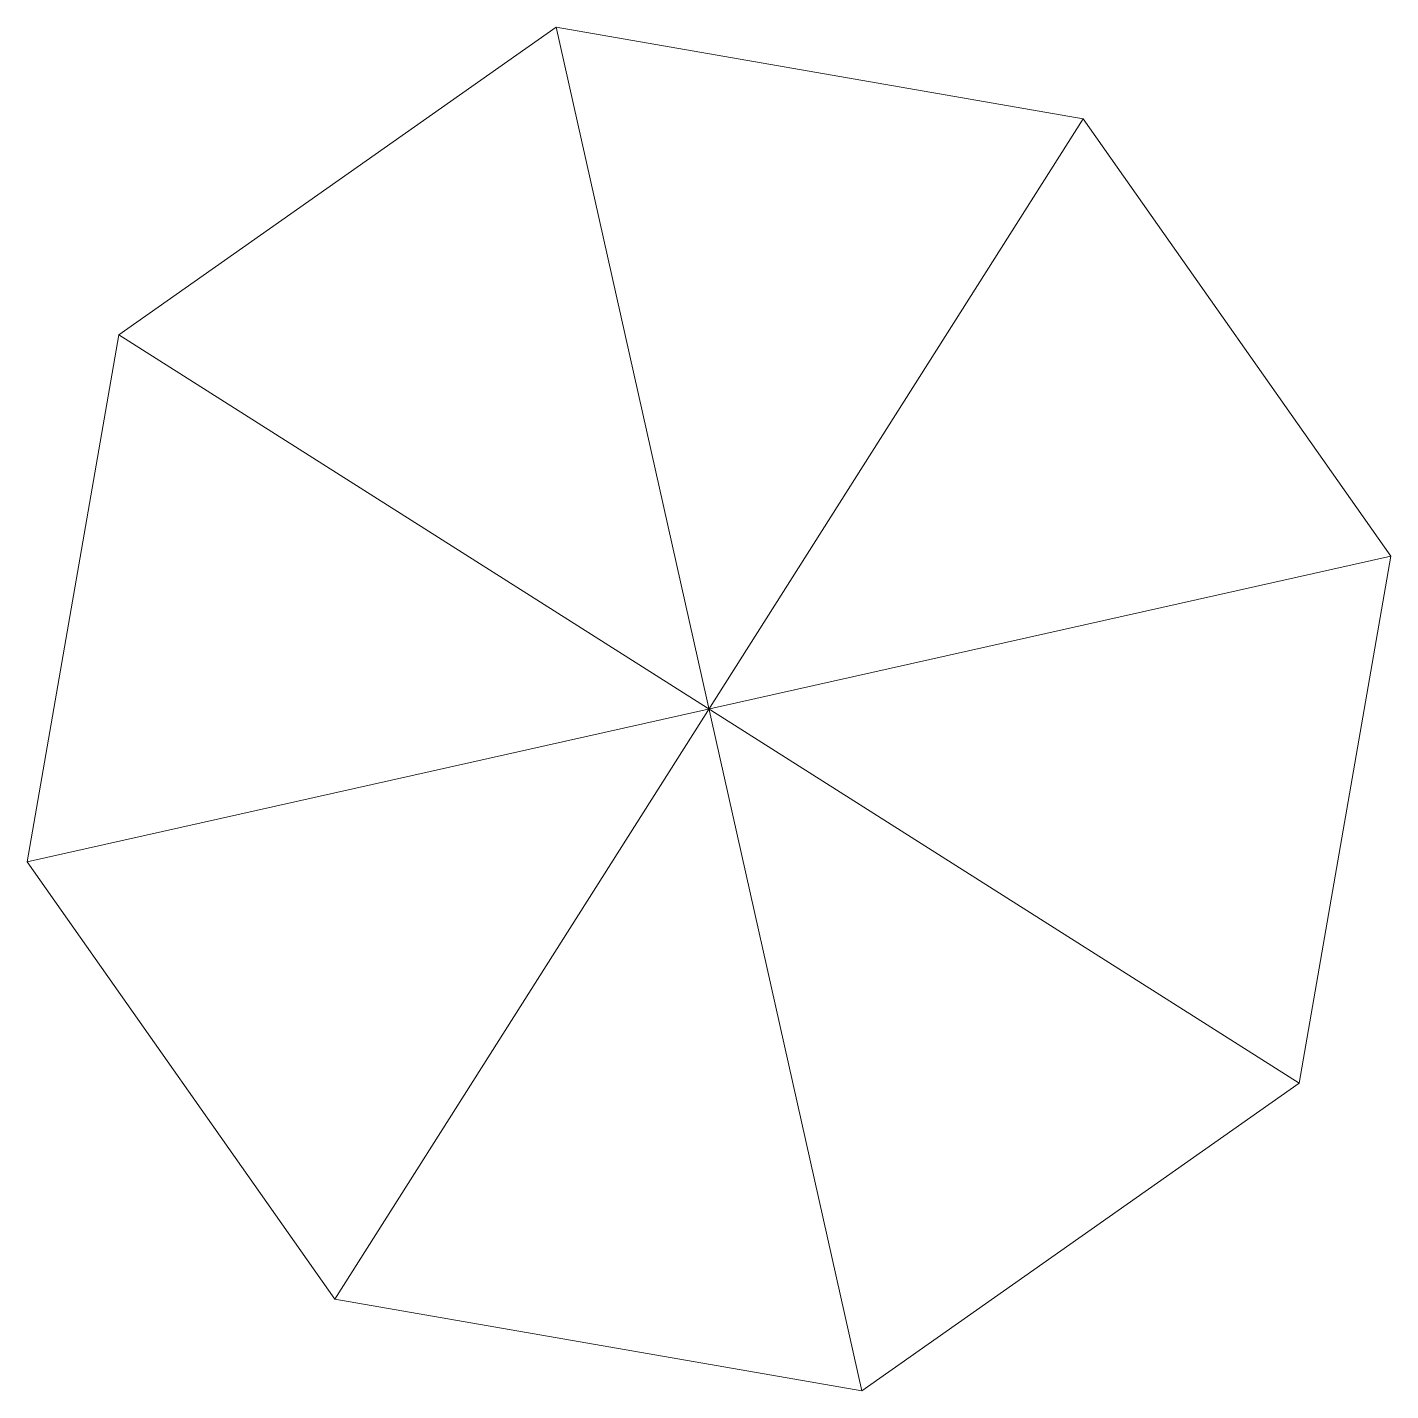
# Model space of a CAD drawing. Header units: millimetres. Extents: x 1855.21 to 1856.185, y 895.874 to 896.849.
import ezdxf

# ---------------------------------------------------------------- set-up
doc = ezdxf.new("R2010")
doc.units = ezdxf.units.MM
doc.layers.get('0').update_dxf_attribs({"lineweight": 9})
doc.layers.add('ARREDI', color=7, linetype='Continuous', lineweight=9)

# ---------------------------------------------------------------- blocks, each defined once
blk = doc.blocks.new('*U188')
at = {"layer": 'ARREDI'}
for p, q in [((-0.42231, 0.26769), (-0.10933, 0.4879)), ((-0.10933, 0.4879), (0.26769, 0.42231)), ((0.10933, -0.4879), (-0.10933, 0.4879)), ((-0.26769, -0.42231), (0.26769, 0.42231)), ((0.26769, 0.42231), (0.4879, 0.10933)), ((-0.4879, -0.10933), (-0.42231, 0.26769)), ((0.42231, -0.26769), (-0.42231, 0.26769)), ((0.4879, 0.10933), (-0.4879, -0.10933)), ((0.4879, 0.10933), (0.42231, -0.26769)), ((-0.26769, -0.42231), (-0.4879, -0.10933)), ((0.42231, -0.26769), (0.10933, -0.4879)), ((0.10933, -0.4879), (-0.26769, -0.42231))]:
    blk.add_line(p, q, dxfattribs=at)

msp = doc.modelspace()

# ---------------------------------------------------------------- block references
msp.add_blockref('*U188', (1855.69743, 896.36151))

doc.saveas('drawing.dxf')
